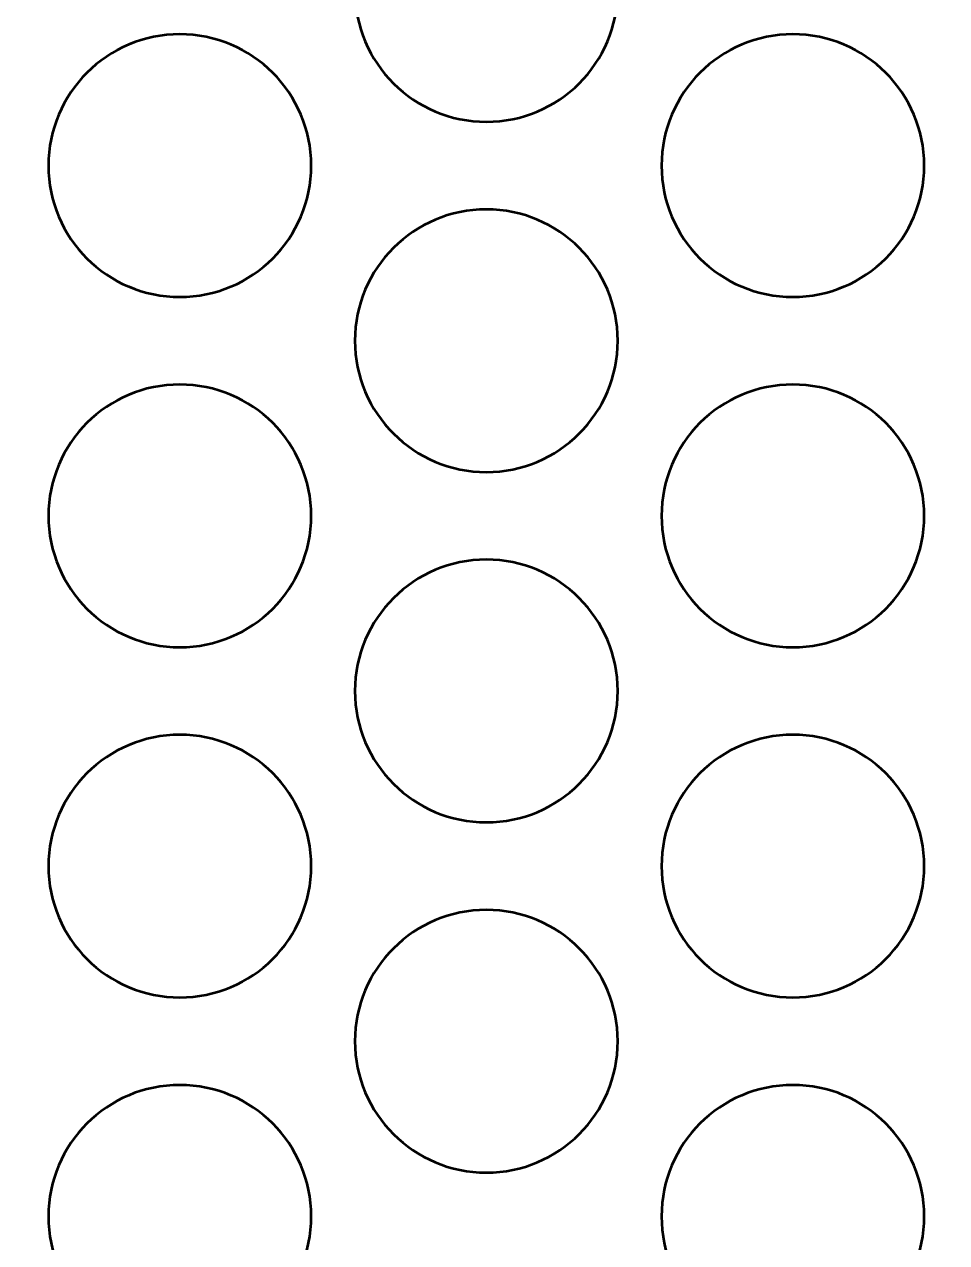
# Model space of a CAD drawing. Header units: centimetres. Extents: x -10.4 to 10.4, y -13.4 to 13.4.
# Drawn here: x -1.76 to 3.5, y -7.15 to -0.19 of the extents above; entities that cross this region are included whole.
import ezdxf

# ---------------------------------------------------------------- set-up
doc = ezdxf.new("R2010")
doc.units = ezdxf.units.CM
doc.header["$MEASUREMENT"] = 0
doc.layers.add('Layer 1', color=7, linetype='Continuous')

msp = doc.modelspace()

# ---------------------------------------------------------------- linework, layer by layer
at = {"layer": 'Layer 1', "lineweight": 53}
for points, knots in [([(9.95, -13.45), (9.95, -13.45), (-9.95, -13.45), (-9.95, -13.45), (-9.95, -13.45), (-10.22614, -13.45), (-10.45, -13.22614), (-10.45, -12.95), (-10.45, -12.95), (-10.45, -12.95), (-10.45, 12.95), (-10.45, 12.95), (-10.45, 12.95), (-10.45, 13.22614), (-10.22614, 13.45), (-9.95, 13.45), (-9.95, 13.45), (-9.95, 13.45), (9.95, 13.45), (9.95, 13.45), (9.95, 13.45), (10.22614, 13.45), (10.45, 13.22614), (10.45, 12.95), (10.45, 12.95), (10.45, 12.95), (10.45, -12.95), (10.45, -12.95), (10.45, -12.95), (10.45, -13.22614), (10.22614, -13.45), (9.95, -13.45)], [0, 0, 0, 0, 0.1111111, 0.1111111, 0.1111111, 0.1111111, 0.2222222, 0.2222222, 0.2222222, 0.2222222, 0.3333333, 0.3333333, 0.3333333, 0.3333333, 0.4444444, 0.4444444, 0.4444444, 0.4444444, 0.5555556, 0.5555556, 0.5555556, 0.5555556, 0.6666667, 0.6666667, 0.6666667, 0.6666667, 0.7777778, 0.7777778, 0.7777778, 0.7777778, 1, 1, 1, 1]), ([(0.125, 0), (0.125, 0.41421), (0.46079, 0.75), (0.875, 0.75), (0.875, 0.75), (1.28921, 0.75), (1.625, 0.41421), (1.625, 0), (1.625, 0), (1.625, -0.41421), (1.28921, -0.75), (0.875, -0.75), (0.875, -0.75), (0.46079, -0.75), (0.125, -0.41421), (0.125, 0)], [0, 0, 0, 0, 0.2, 0.2, 0.2, 0.2, 0.4, 0.4, 0.4, 0.4, 0.6, 0.6, 0.6, 0.6, 1, 1, 1, 1]), ([(-1.625, -1), (-1.625, -0.58579), (-1.28921, -0.25), (-0.875, -0.25), (-0.875, -0.25), (-0.46079, -0.25), (-0.125, -0.58579), (-0.125, -1), (-0.125, -1), (-0.125, -1.41421), (-0.46079, -1.75), (-0.875, -1.75), (-0.875, -1.75), (-1.28921, -1.75), (-1.625, -1.41421), (-1.625, -1)], [0, 0, 0, 0, 0.2, 0.2, 0.2, 0.2, 0.4, 0.4, 0.4, 0.4, 0.6, 0.6, 0.6, 0.6, 1, 1, 1, 1]), ([(1.875, -1), (1.875, -0.58579), (2.21079, -0.25), (2.625, -0.25), (2.625, -0.25), (3.03921, -0.25), (3.375, -0.58579), (3.375, -1), (3.375, -1), (3.375, -1.41421), (3.03921, -1.75), (2.625, -1.75), (2.625, -1.75), (2.21079, -1.75), (1.875, -1.41421), (1.875, -1)], [0, 0, 0, 0, 0.2, 0.2, 0.2, 0.2, 0.4, 0.4, 0.4, 0.4, 0.6, 0.6, 0.6, 0.6, 1, 1, 1, 1]), ([(0.125, -2), (0.125, -1.58579), (0.46079, -1.25), (0.875, -1.25), (0.875, -1.25), (1.28921, -1.25), (1.625, -1.58579), (1.625, -2), (1.625, -2), (1.625, -2.41421), (1.28921, -2.75), (0.875, -2.75), (0.875, -2.75), (0.46079, -2.75), (0.125, -2.41421), (0.125, -2)], [0, 0, 0, 0, 0.2, 0.2, 0.2, 0.2, 0.4, 0.4, 0.4, 0.4, 0.6, 0.6, 0.6, 0.6, 1, 1, 1, 1]), ([(-1.625, -3), (-1.625, -2.58579), (-1.28921, -2.25), (-0.875, -2.25), (-0.875, -2.25), (-0.46079, -2.25), (-0.125, -2.58579), (-0.125, -3), (-0.125, -3), (-0.125, -3.41421), (-0.46079, -3.75), (-0.875, -3.75), (-0.875, -3.75), (-1.28921, -3.75), (-1.625, -3.41421), (-1.625, -3)], [0, 0, 0, 0, 0.2, 0.2, 0.2, 0.2, 0.4, 0.4, 0.4, 0.4, 0.6, 0.6, 0.6, 0.6, 1, 1, 1, 1]), ([(1.875, -3), (1.875, -2.58579), (2.21079, -2.25), (2.625, -2.25), (2.625, -2.25), (3.03921, -2.25), (3.375, -2.58579), (3.375, -3), (3.375, -3), (3.375, -3.41421), (3.03921, -3.75), (2.625, -3.75), (2.625, -3.75), (2.21079, -3.75), (1.875, -3.41421), (1.875, -3)], [0, 0, 0, 0, 0.2, 0.2, 0.2, 0.2, 0.4, 0.4, 0.4, 0.4, 0.6, 0.6, 0.6, 0.6, 1, 1, 1, 1]), ([(0.125, -4), (0.125, -3.58579), (0.46079, -3.25), (0.875, -3.25), (0.875, -3.25), (1.28921, -3.25), (1.625, -3.58579), (1.625, -4), (1.625, -4), (1.625, -4.41421), (1.28921, -4.75), (0.875, -4.75), (0.875, -4.75), (0.46079, -4.75), (0.125, -4.41421), (0.125, -4)], [0, 0, 0, 0, 0.2, 0.2, 0.2, 0.2, 0.4, 0.4, 0.4, 0.4, 0.6, 0.6, 0.6, 0.6, 1, 1, 1, 1]), ([(-1.625, -5), (-1.625, -4.58579), (-1.28921, -4.25), (-0.875, -4.25), (-0.875, -4.25), (-0.46079, -4.25), (-0.125, -4.58579), (-0.125, -5), (-0.125, -5), (-0.125, -5.41421), (-0.46079, -5.75), (-0.875, -5.75), (-0.875, -5.75), (-1.28921, -5.75), (-1.625, -5.41421), (-1.625, -5)], [0, 0, 0, 0, 0.2, 0.2, 0.2, 0.2, 0.4, 0.4, 0.4, 0.4, 0.6, 0.6, 0.6, 0.6, 1, 1, 1, 1]), ([(1.875, -5), (1.875, -4.58579), (2.21079, -4.25), (2.625, -4.25), (2.625, -4.25), (3.03921, -4.25), (3.375, -4.58579), (3.375, -5), (3.375, -5), (3.375, -5.41421), (3.03921, -5.75), (2.625, -5.75), (2.625, -5.75), (2.21079, -5.75), (1.875, -5.41421), (1.875, -5)], [0, 0, 0, 0, 0.2, 0.2, 0.2, 0.2, 0.4, 0.4, 0.4, 0.4, 0.6, 0.6, 0.6, 0.6, 1, 1, 1, 1]), ([(0.125, -6), (0.125, -5.58579), (0.46079, -5.25), (0.875, -5.25), (0.875, -5.25), (1.28921, -5.25), (1.625, -5.58579), (1.625, -6), (1.625, -6), (1.625, -6.41421), (1.28921, -6.75), (0.875, -6.75), (0.875, -6.75), (0.46079, -6.75), (0.125, -6.41421), (0.125, -6)], [0, 0, 0, 0, 0.2, 0.2, 0.2, 0.2, 0.4, 0.4, 0.4, 0.4, 0.6, 0.6, 0.6, 0.6, 1, 1, 1, 1]), ([(-1.625, -7), (-1.625, -6.58579), (-1.28921, -6.25), (-0.875, -6.25), (-0.875, -6.25), (-0.46079, -6.25), (-0.125, -6.58579), (-0.125, -7), (-0.125, -7), (-0.125, -7.41421), (-0.46079, -7.75), (-0.875, -7.75), (-0.875, -7.75), (-1.28921, -7.75), (-1.625, -7.41421), (-1.625, -7)], [0, 0, 0, 0, 0.2, 0.2, 0.2, 0.2, 0.4, 0.4, 0.4, 0.4, 0.6, 0.6, 0.6, 0.6, 1, 1, 1, 1]), ([(1.875, -7), (1.875, -6.58579), (2.21079, -6.25), (2.625, -6.25), (2.625, -6.25), (3.03921, -6.25), (3.375, -6.58579), (3.375, -7), (3.375, -7), (3.375, -7.41421), (3.03921, -7.75), (2.625, -7.75), (2.625, -7.75), (2.21079, -7.75), (1.875, -7.41421), (1.875, -7)], [0, 0, 0, 0, 0.2, 0.2, 0.2, 0.2, 0.4, 0.4, 0.4, 0.4, 0.6, 0.6, 0.6, 0.6, 1, 1, 1, 1])]:
    msp.add_open_spline(points, degree=3, knots=knots, dxfattribs=at)

doc.saveas('drawing.dxf')
